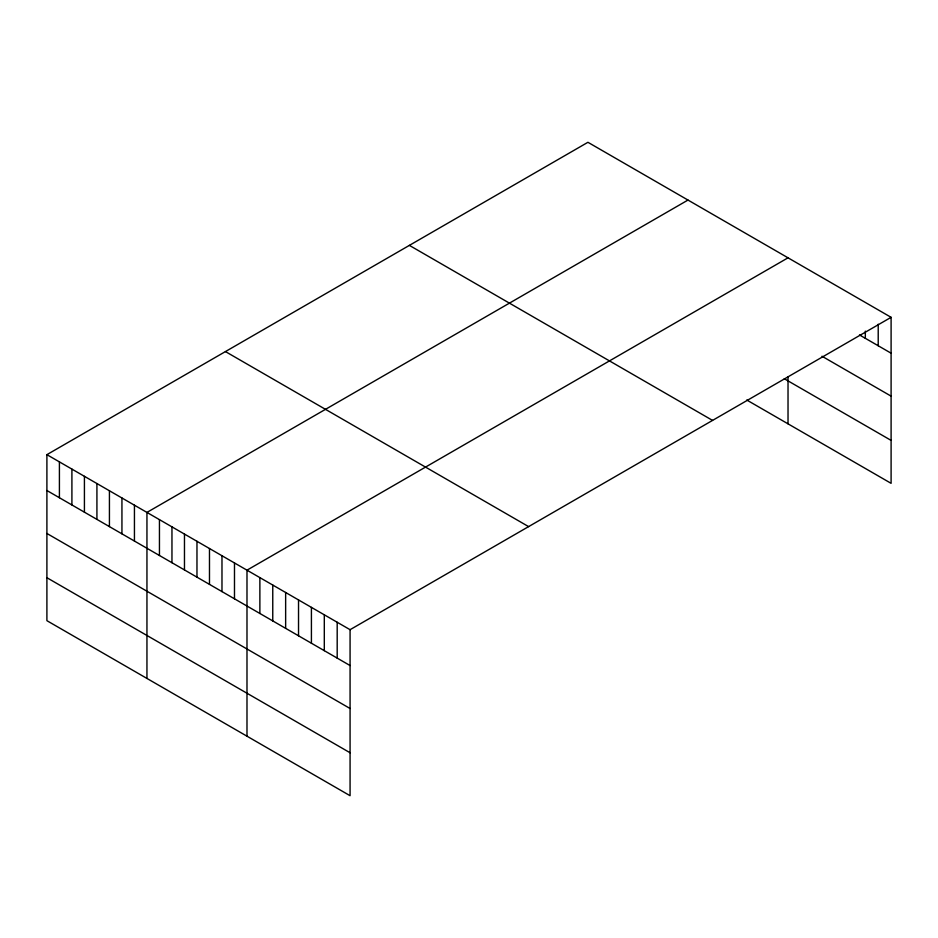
<?xml version="1.0" encoding="UTF-8"?>
<svg xmlns="http://www.w3.org/2000/svg" width="938" height="938" viewBox="0 0 938 938"><rect width="100%" height="100%" fill="white"/><g stroke="black" fill="none" stroke-linecap="round" stroke-linejoin="round"><path stroke-width="1.41" d="M46.9 454.66L350.073 629.691L350.073 795.705L46.9 620.675L46.9 454.66L587.927 142.295L891.1 317.325L891.1 483.34L746.754 400.01M687.976 200.064L146.949 512.418L146.949 678.432M788.026 257.821L246.987 570.175L246.987 736.189M350.073 629.691L891.1 317.325M859.478 334.936L891.1 353.192M821.993 356.241L891.1 396.141M784.274 378.718L891.1 440.391M409.39 245.381L712.563 420.412M225.437 351.574L528.61 526.617M46.9 490.515L350.073 665.546M46.9 533.464L350.073 708.507M46.9 577.714L350.073 752.757M878.214 324.231L878.214 345.747M865.328 331.137L865.328 338.313M788.026 376.853L788.026 423.835M337.188 622.257L337.188 658.113M324.302 614.812L324.302 650.667M311.416 607.378L311.416 643.234M298.53 599.933L298.53 635.8M285.644 592.499L285.644 628.354M272.759 585.054L272.759 620.921M259.873 577.62L259.873 613.475M234.488 562.964L234.488 598.819M221.978 555.742L221.978 591.597M209.479 548.519L209.479 584.374M196.968 541.296L196.968 577.163M184.469 534.074L184.469 569.941M171.959 526.863L171.959 562.718M159.448 519.64L159.448 555.495M134.439 505.195L134.439 541.062M121.94 497.972L121.94 533.839M109.429 490.762L109.429 526.617M96.919 483.539L96.919 519.394M84.42 476.316L84.42 512.171M71.909 469.094L71.909 504.961M59.411 461.883L59.411 497.738"/></g></svg>
